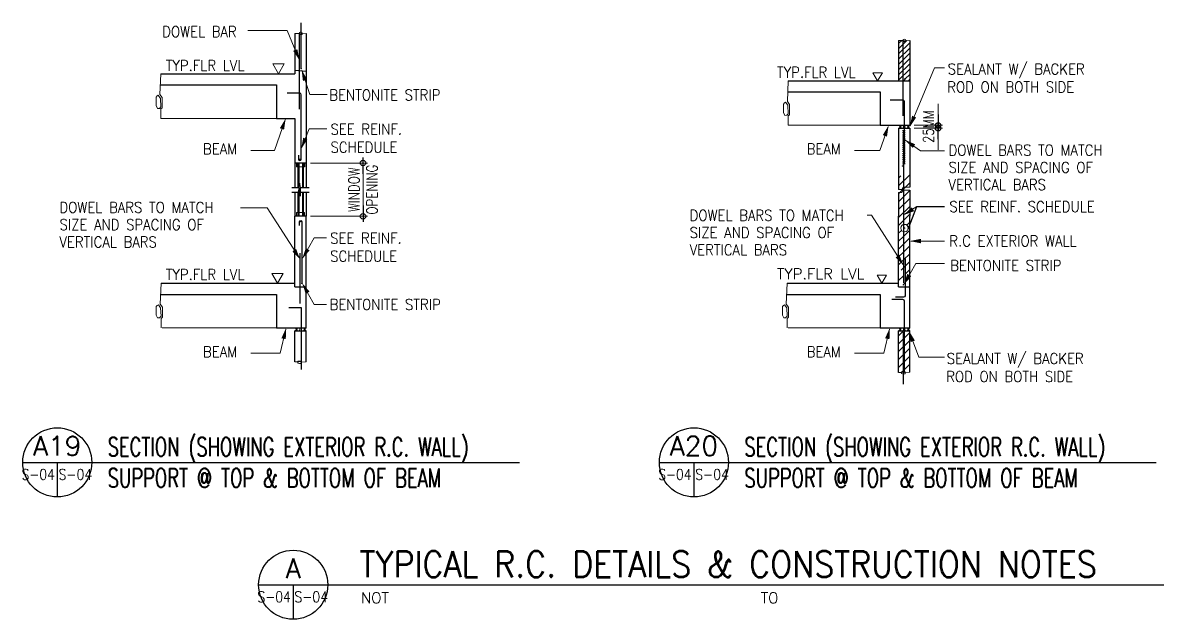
# Model space of a CAD drawing. Header units: millimetres. Extents: x 3475 to 3878, y 2024 to 2251.
# Drawn here: x 3619.9 to 3729.2, y 2023.7 to 2081.1 of the extents above; entities that cross this region are included whole.
import ezdxf
from ezdxf.enums import TextEntityAlignment as Align

# ---------------------------------------------------------------- set-up
doc = ezdxf.new("R2010")
doc.units = ezdxf.units.MM
doc.linetypes.add('LEOJ', pattern=[0.3, 0.2, -0.1])
for name, color, linetype in [('1R', 1, 'Continuous'), ('3G', 3, 'Continuous'), ('5B', 5, 'Continuous'), ('DIM', 8, 'Continuous'), ('SHE', 8, 'Continuous'), ('TG', 3, 'Continuous'), ('title', 3, 'Continuous')]:
    doc.layers.add(name, color=color, linetype=linetype)
for name, color, linetype, lineweight in [('2Y', 3, 'Continuous', 9), ('4C', 4, 'Continuous', 9), ('ST-DIM_E', 250, 'Continuous', 13)]:
    doc.layers.add(name, color=color, linetype=linetype, lineweight=lineweight)
doc.styles.add('100CL', font='romans.shx', dxfattribs={"height": 250})
doc.styles.add('175CL', font='ROMANS.shx', dxfattribs={"height": 0.45})
doc.styles.add('240CL', font='ROMANS.shx', dxfattribs={"height": 0.6})
doc.styles.add('ROMANS', font='romans.shx', dxfattribs={"width": 0.8})
doc.dimstyles.new('DIM150', dxfattribs={"dimscale": 150, "dimtxt": 2.5, "dimasz": 2.5, "dimexe": 1, "dimexo": 1, "dimgap": 1, "dimtad": 1, "dimdec": 0, "dimzin": 0, "dimdsep": 46, "dimtxsty": 'ROMANS', "dimblk": 'DIM1', "dimcen": 1, "dimclrd": 8, "dimclre": 8, "dimclrt": 3, "dimadec": 0, "dimazin": 0, "dimtfac": 1, "dimtdec": 0, "dimtofl": 0, "dimtmove": 0, "dimatfit": 3, "dimfxl": 1, "dimtolj": 1, "dimtzin": 0, "dimarcsym": 0})
pattern_1 = [(45, (-34835, 3042.08), (-136.9395, 136.9395), [])]

# ---------------------------------------------------------------- blocks, each defined once
blk = doc.blocks.new('DIMBLK')
at = {"layer": '2Y'}
blk.add_lwpolyline([(-5, 0, 2, 0, 0), (0, 0, 0, 0, 0)], format="xyseb", dxfattribs=at)
blk = doc.blocks.new('DIM1')
at = {"color": 0}
blk.add_line((-1, 0), (0.5, 0), dxfattribs=at)
at = {"color": 3}
blk.add_circle((0, 0), 0.25, dxfattribs=at)
blk = doc.blocks.new('*D60')
at = {"layer": 'Defpoints', "color": 0, "transparency": 16777216}
for p in [(226770, -57712), (226770, -59564), (228747, -59564)]:
    blk.add_point(p, dxfattribs=at)
at = {"layer": 'DIM', "color": 8, "lineweight": -2, "transparency": 16777216}
for p, q in [((226920, -57712), (228897, -57712)), ((228747, -58087), (228747, -59189)), ((226920, -59564), (228897, -59564))]:
    blk.add_line(p, q, dxfattribs=at)
at = {"layer": 'DIM', "color": 8, "lineweight": -2, "transparency": 16777216, "xscale": 375, "yscale": 375, "zscale": 375}
for p, rotation in [((228747, -57712), 90), ((228747, -59564), 270)]:
    blk.add_blockref('DIM1', p, dxfattribs=dict(at, rotation=rotation))
at = {"layer": 'DIM', "color": 3, "transparency": 16777216, "insert": (228747, -58638), "char_height": 375, "attachment_point": 5, "rotation": 90, "style": 'ROMANS'}
blk.add_mtext('\\A1;WINDOW \\POPENING', dxfattribs=at)
blk = doc.blocks.new('*D73')
at = {"layer": 'Defpoints', "color": 0, "transparency": 16777216}
for p in [(247744, -56402), (247744, -56506), (248728, -56506)]:
    blk.add_point(p, dxfattribs=at)
at = {"layer": 'DIM', "color": 8, "lineweight": -2, "transparency": 16777216}
for p, q in [((248728, -56027), (248728, -55652)), ((247894, -56402), (248878, -56402)), ((247894, -56506), (248878, -56506)), ((248728, -56881), (248728, -57256))]:
    blk.add_line(p, q, dxfattribs=at)
at = {"layer": 'DIM', "color": 8, "lineweight": -2, "transparency": 16777216, "xscale": 375, "yscale": 375, "zscale": 375}
for p, rotation in [((248728, -56402), 270), ((248728, -56506), 90)]:
    blk.add_blockref('DIM1', p, dxfattribs=dict(at, rotation=rotation))
at = {"layer": 'DIM', "color": 3, "transparency": 16777216, "insert": (248390, -56454), "char_height": 375, "attachment_point": 5, "rotation": 90, "style": 'ROMANS'}
blk.add_mtext('\\A1;25MM', dxfattribs=at)
blk = doc.blocks.new('A$C6C0B0B06')
at = {"layer": 'title', "color": 2}
for p, q in [((0, 0), (16, 0)), ((8, 0), (8, -8))]:
    blk.add_line(p, q, dxfattribs=at)
blk.add_circle((8, 0), 8, dxfattribs=at)
at = {"layer": 'title', "color": 5, "style": 'ROMANS'}
blk.add_attdef('A', text='', height=4.5, dxfattribs=at).set_placement((8, 3.8), align=Align.MIDDLE)
at = {"layer": 'title', "color": 2, "style": 'ROMANS'}
for width, p, p2 in [(1.138397, (-0.28, -4.05), (7.44, -4.05)), (1.147089, (8.29, -4.05), (16.07, -4.05))]:
    blk.add_attdef('S-1', text='', height=2.5, dxfattribs=dict(at, width=width)).set_placement(p, p2, align=Align.FIT)
blk = doc.blocks.new('A$C9b866f26')
at = {"layer": 'SHE'}
h = blk.add_hatch(dxfattribs=at)
h.set_pattern_fill('ANSI31', color=256, scale=1032.862647, style=0)
h.set_pattern_definition([(45, (-34835, 780.68), (-91.29302, 91.29302), [])])
h.paths.add_polyline_path([(10163.881, -5441.107), (10391.365, -5441.107), (10391.365, -4040.572), (10260.168, -4052.677), (10250.098, -4074.484), (10164.511, -4074.484), (10163.881, -4073.465)])
h.paths.add_polyline_path([(10234.475, -5373.728, -1), (10208.653, -5373.728, -1)], flags=16)
h.paths.add_polyline_path([(10163.881, -4073.465), (10143.556, -4040.572), (10004.042, -4040.572), (10004.042, -5441.107), (10163.881, -5441.107)])
h = blk.add_hatch(dxfattribs=at)
h.set_pattern_fill('ANSI31', color=256, scale=1549.293971, style=0)
h.set_pattern_definition(pattern_1)
h.paths.add_polyline_path([(10172.289, -8666.054), (10164.868, -8666.054), (10113.48, -8746.774), (10004.042, -8746.774), (10004.042, -10151.533), (10004.042, -11875.807), (10131.491, -12075.386, -0.025498606), (10172.289, -12068.302), (10172.289, -10684.165, -0.332259196), (10079.558, -10560.025, -0.332259196), (10172.289, -10435.885)])
h.paths.add_polyline_path([(10121.539, -9089.6, -1), (10147.361, -9089.6, -1)], flags=16)
h.paths.add_polyline_path([(10172.289, -10435.885, -0.501209379), (10338.477, -10560.025, -0.081806324), (10331.638, -10601.546), (10391.365, -10447), (10391.365, -10151.533), (10391.365, -8666.054), (10172.289, -8666.054)])
h.paths.add_polyline_path([(10004.042, -12475.474), (10059.694, -12466.763), (10087.356, -12475.404), (10135.763, -12463.307), (10165.153, -12478.86), (10172.289, -12474.898), (10172.289, -12068.302, 0.111285706), (10004.042, -12128.309)])
h.paths.add_polyline_path([(10224.561, -12472.89), (10230.849, -12475.404), (10289.629, -12456.394), (10322.477, -12471.948), (10350.139, -12458.122), (10365.698, -12473.676), (10391.365, -12473.676), (10391.365, -12225.006), (10287.172, -12410.33, -1.185068566), (10262.081, -12414.611, -0.843833031), (10287.172, -12410.33), (10391.365, -12225.006), (10391.365, -12102.645, 0.106373875), (10224.561, -12065.348)])
h = blk.add_hatch(dxfattribs=at)
h.set_pattern_fill('ANSI31', color=256, scale=1549.293971, style=0)
h.set_pattern_definition(pattern_1)
h.paths.add_polyline_path([(10391.365, -10447), (10331.638, -10601.546, -0.402883967), (10172.289, -10684.165), (10172.289, -12068.302, -0.139103484), (10391.365, -12102.645)])
h = blk.add_hatch(dxfattribs=at)
h.set_pattern_fill('ANSI31', color=256, scale=1549.293971, style=0)
h.set_pattern_definition(pattern_1)
h.paths.add_polyline_path([(10194.109, -15547.367), (10224.565, -15547.367), (10242.769, -15578.561), (10391.365, -15567.481), (10391.365, -14128.054), (10194.109, -14128.054)])
h.paths.add_polyline_path([(10194.109, -14128.054), (10004.042, -14128.054), (10004.042, -15574.062), (10091.937, -15574.062), (10099.739, -15547.367), (10194.109, -15547.367)])
at = {"layer": '1R'}
for p, q in [((-10866.928, -8299.965), (-10866.928, -9154.837)), ((-10841.107, -8299.965), (-10841.107, -9109.545)), ((-10711.999, -8299.965), (-10711.999, -9154.837)), ((-10686.177, -8299.965), (-10686.177, -9154.837)), ((-10866.928, -9308.79), (-10866.928, -10134.426)), ((-10841.107, -9263.499), (-10841.107, -10134.426)), ((-10711.999, -9308.79), (-10711.999, -10151.533)), ((-10686.177, -9308.79), (-10686.177, -10151.533))]:
    blk.add_line(p, q, dxfattribs=at)
for points in [[(-11078.657, -9154.837), (-10852.094, -9154.837), (-10815.844, -9005.412), (-10784.125, -9295.206), (-10761.469, -9154.837), (-10471.469, -9154.837)], [(-11078.657, -9308.79), (-10852.094, -9308.79), (-10815.844, -9159.365), (-10784.125, -9449.16), (-10761.469, -9308.79), (-10471.469, -9308.79)]]:
    blk.add_lwpolyline(points, dxfattribs=at)
at = {"layer": '2Y', "color": 8}
for p, q in [((-11242.413, -3700.737), (-12612.05, -3700.737)), ((-10830.305, -4685.908), (-11242.413, -3700.737)), ((-10723.831, -5106.441), (-10454.725, -5925.418)), ((10411.359, -6997.222), (11250.809, -4997.961)), ((11250.809, -4997.961), (11600.678, -4997.961)), ((-10454.725, -5925.418), (-9852.731, -5925.418)), ((-11310.097, -6799.397), (-11683.653, -7862.975)), ((9637.54, -7039.126), (9348.184, -7862.975)), ((-10734.222, -7761.205), (-10476.81, -7109.021)), ((-10476.81, -7109.021), (-9863.87, -7109.021)), ((-11683.653, -7862.975), (-12507.388, -7862.975)), ((9348.184, -7862.975), (8466.868, -7862.975)), ((10218.314, -7494.057), (10765.379, -7879.896)), ((10765.379, -7879.896), (11600.678, -7879.896)), ((10208.308, -10072.876), (10636.901, -9811.668)), ((-11930.622, -9861.329), (-12856.975, -9861.329)), ((-10829.161, -11586.168), (-11930.622, -9861.329)), ((8910.578, -10114.617), (9056.872, -10114.617)), ((10145.095, -11818.727), (9056.872, -10114.617)), ((-10693.373, -11588.903), (-10302.092, -10892.948)), ((-10302.092, -10892.948), (-9875.223, -10892.948)), ((10443.009, -11011.589), (11600.678, -11011.589)), ((10208.914, -12480.81), (10600.196, -11784.855)), ((10600.196, -11784.855), (11600.678, -11784.855)), ((-10693.373, -12518.148), (-10302.092, -13214.104)), ((-10302.092, -13214.104), (-9875.223, -13214.104)), ((-11288.061, -14075.037), (-11484.19, -14908.275)), ((9686.195, -14075.037), (9490.066, -14908.275)), ((10377.615, -14176.448), (10701.24, -15045.06)), ((-11484.19, -14908.275), (-12507.388, -14908.275)), ((9490.066, -14908.275), (8466.868, -14908.275)), ((10701.24, -15045.06), (11600.678, -15045.06))]:
    blk.add_line(p, q, dxfattribs=at)
at = {"layer": '2Y'}
for p, q in [((-11615.754, -6750.671), (-15631.92, -6750.671)), ((9358.503, -6990.401), (6165.918, -6990.401)), ((-10634.534, -8429.073), (-10918.571, -8429.073)), ((-10918.571, -10151.533), (-10918.571, -10022.425)), ((-10634.534, -10022.425), (-10918.571, -10022.425)), ((-10634.534, -10151.533), (-10634.534, -10022.425)), ((-11615.754, -14024.768), (-15586.185, -14024.768)), ((9358.503, -14024.768), (6165.918, -14024.768))]:
    blk.add_line(p, q, dxfattribs=at)
for points in [[(-10970.214, -3800.842), (-10830.701, -3800.842), (-10809.746, -3834.755), (-10724.158, -3834.755), (-10714.089, -3812.947), (-10582.891, -3800.842)], [(10004.042, -4040.572), (10143.556, -4040.572), (10164.511, -4074.484), (10250.098, -4074.484), (10260.168, -4052.677), (10391.365, -4040.572)], [(-15631.92, -6750.671), (-15631.92, -6421.24), (-15584.585, -6383.222), (-15584.585, -6028.39), (-15660.651, -5922.786), (-15626.844, -5201.377)], [(6165.918, -6990.401), (6165.918, -6660.969), (6213.253, -6622.951), (6213.253, -6268.12), (6137.187, -6162.515), (6170.994, -5441.107)], [(10004.042, -9218.265), (10113.48, -9218.265), (10164.868, -9137.544), (10391.365, -9137.544)], [(10004.042, -9321), (10113.48, -9321), (10164.868, -9240.279), (10391.365, -9240.279)], [(-15624.331, -14024.768), (-15624.331, -13695.336), (-15576.996, -13657.319), (-15576.996, -13302.487), (-15653.062, -13196.882), (-15619.255, -12475.474)], [(6127.773, -14024.768), (6127.773, -13695.336), (6175.108, -13657.319), (6175.108, -13302.487), (6099.042, -13196.882), (6132.849, -12475.474)], [(-10970.214, -15208.335), (-10882.32, -15208.335), (-10874.518, -15181.64), (-10749.691, -15181.64), (-10731.488, -15212.834), (-10582.891, -15201.754)], [(10004.042, -15574.062), (10091.937, -15574.062), (10099.739, -15547.367), (10224.565, -15547.367), (10242.769, -15578.561), (10391.365, -15567.481)]]:
    blk.add_lwpolyline(points, dxfattribs=at)
for points in [[(-10734.227, -3819.657), (-10799.677, -3817.98), (-10816.458, -3794.495), (-10818.137, -3772.687), (-10784.573, -3759.267), (-10727.514, -3774.364), (-10720.802, -3794.495)], [(10240.029, -4059.387), (10174.58, -4057.709), (10157.798, -4034.224), (10156.12, -4012.416), (10189.684, -3998.996), (10246.742, -4014.094), (10253.455, -4034.224)], [(-15719.813, -5948.131), (-15643.748, -6053.735), (-15631.07, -6349.428), (-15681.781, -6404.343), (-15749.395, -6408.567), (-15795.879, -6307.187), (-15795.879, -6011.493), (-15762.072, -5969.252)], [(6078.025, -6187.86), (6154.091, -6293.465), (6166.769, -6589.158), (6116.058, -6644.072), (6048.444, -6648.296), (6001.959, -6546.916), (6001.959, -6251.223), (6035.766, -6208.981)], [(-15712.224, -13222.227), (-15636.158, -13327.832), (-15623.48, -13623.525), (-15674.191, -13678.439), (-15741.805, -13682.664), (-15788.29, -13581.283), (-15788.29, -13285.59), (-15754.483, -13243.348)], [(6039.88, -13222.227), (6115.946, -13327.832), (6128.623, -13623.525), (6077.912, -13678.439), (6010.298, -13682.664), (5963.814, -13581.283), (5963.814, -13285.59), (5997.621, -13243.348)], [(-10851.113, -15192.038), (-10871.917, -15223.232), (-10866.716, -15249.227), (-10812.105, -15264.824), (-10749.691, -15262.225), (-10747.091, -15233.63), (-10762.694, -15199.837)], [(10123.144, -15557.766), (10102.339, -15588.959), (10107.54, -15614.954), (10162.152, -15630.551), (10224.565, -15627.952), (10227.166, -15599.358), (10211.562, -15565.564)]]:
    blk.add_lwpolyline(points, close=True, dxfattribs=at)
at = {"layer": '2Y', "const_width": 25.822}
for points in [[(-10765.603, -5023.813, 1), (-10739.782, -5023.813, 1)], [(10208.653, -5373.728, 1), (10234.475, -5373.728, 1)], [(-10813.386, -8170.417, 1), (-10787.564, -8170.417, 1)], [(10121.539, -8403.37, 1), (10147.361, -8403.37, 1)], [(-10785.203, -10333.955, 1), (-10759.381, -10333.955, 1)], [(10196.107, -10560.025, 1), (10221.929, -10560.025, 1)], [(-10743.774, -12480.653, 1), (-10717.952, -12480.653, 1)], [(10158.514, -12530.108, 1), (10184.336, -12530.108, 1)]]:
    blk.add_lwpolyline(points, format="xyb", close=True, dxfattribs=at)
at = {"layer": '2Y', "linetype": 'LEOJ', "ltscale": 0.1}
blk.add_lwpolyline([(10153.995, -8337.49), (10218.314, -8337.49), (10218.314, -7159.912), (10153.995, -7159.912)], close=True, dxfattribs=at)
at = {"layer": '2Y'}
blk.add_circle((10209.018, -10560.025), 129.46, dxfattribs=at)
at = {"layer": '3G'}
for p, q in [((-10970.214, -3800.842), (-10970.214, -5201.377)), ((-10582.891, -3800.842), (-10582.891, -8299.965)), ((10004.042, -4040.572), (10004.042, -5441.107)), ((10391.365, -4040.572), (10391.365, -6990.401)), ((-10970.214, -5072.27), (-10582.891, -5113.335)), ((-15626.844, -5201.377), (-10970.214, -5201.377)), ((6170.994, -5441.107), (10004.042, -5441.107)), ((10004.042, -5441.107), (10391.365, -5441.107)), ((-15644.995, -5588.701), (-11615.754, -5588.701)), ((-11615.754, -5588.701), (-11615.754, -6750.671)), ((6152.844, -5828.43), (9358.503, -5828.43)), ((9358.503, -5828.43), (9358.503, -6990.401)), ((-11615.754, -6750.671), (-10970.214, -6750.671)), ((-10970.214, -6750.671), (-10970.214, -8299.965)), ((9358.503, -6990.401), (10004.042, -6990.401)), ((10004.042, -7093.687), (10004.042, -8539.695)), ((10391.365, -7093.687), (10391.365, -8539.695)), ((-10970.214, -8299.965), (-10970.214, -9154.837)), ((-10582.891, -8299.965), (-10970.214, -8299.965)), ((-10918.571, -8299.965), (-10918.571, -8429.073)), ((-10634.534, -8299.965), (-10634.534, -8429.073)), ((-10582.891, -8299.965), (-10582.891, -9154.837)), ((10004.042, -8539.695), (10004.042, -9218.265)), ((10391.365, -8539.695), (10391.365, -9137.544)), ((-10970.214, -9308.79), (-10970.214, -10151.533)), ((-10582.891, -9308.79), (-10582.891, -10151.533)), ((10004.042, -9321), (10004.042, -10151.533)), ((10391.365, -9240.279), (10391.365, -10151.533)), ((-10582.891, -10151.533), (-10970.214, -10151.533)), ((-10582.891, -10151.533), (-10970.214, -10151.533)), ((-10970.214, -12604.582), (-10970.214, -10151.533)), ((-10582.891, -14024.768), (-10582.891, -10151.533)), ((10004.042, -12604.582), (10004.042, -10151.533)), ((10391.365, -14024.768), (10391.365, -10151.533)), ((-15619.255, -12475.474), (-10970.214, -12475.474)), ((-10970.214, -12604.582), (-10582.891, -12604.582)), ((6132.849, -12475.474), (10004.042, -12475.474)), ((10004.042, -12604.582), (10391.365, -12604.582)), ((-15619.255, -12862.798), (-11615.754, -12862.798)), ((-11615.754, -12862.798), (-11615.754, -14024.768)), ((6132.849, -12862.798), (9358.503, -12862.798)), ((9358.503, -12862.798), (9358.503, -14024.768)), ((-11615.754, -14024.768), (-10970.214, -14024.768)), ((-10970.214, -15208.335), (-10970.214, -14128.054)), ((-10582.891, -15201.754), (-10582.891, -14128.054)), ((9358.503, -14024.768), (10004.042, -14024.768)), ((10004.042, -15574.062), (10004.042, -14128.054)), ((10391.365, -15567.481), (10391.365, -14128.054))]:
    blk.add_line(p, q, dxfattribs=at)
at = {"layer": '4C'}
for points in [[(-11342.278, -4860.135), (-11736.311, -4860.135), (-11539.295, -5201.377)], [(9438.546, -5166.528), (9110.185, -5166.528), (9274.366, -5450.897)], [(-11384.852, -12134.232), (-11778.885, -12134.232), (-11581.868, -12475.474)], [(9580.857, -12191.106), (9252.496, -12191.106), (9416.677, -12475.474)]]:
    blk.add_lwpolyline(points, close=True, dxfattribs=at)
for centre in [(10123.86, -7042.044), (10271.548, -7042.044), (-10850.397, -14076.411), (-10702.709, -14076.411), (10123.86, -14076.411), (10271.548, -14076.411)]:
    blk.add_circle(centre, 51.643, dxfattribs=at)
for centre, radius, start, end in [((9986.778, -7042.044), 54.452, 288.4841444, 71.5158556), ((9991.839, -7042.044), 59.72, 300.145084, 59.854916), ((9996.373, -7042.044), 65.515, 307.9765629, 52.0234371), ((10000.662, -7042.044), 71.554, 313.8020075, 46.1979925), ((10394.745, -7042.044), 71.554, 133.8020075, 226.1979925), ((10399.035, -7042.044), 65.515, 127.9765629, 232.0234371), ((10403.568, -7042.044), 59.72, 120.145084, 239.854916), ((10408.629, -7042.044), 54.452, 108.4841444, 251.5158556), ((-10987.478, -14076.411), 54.452, 288.4841444, 71.5158556), ((-10982.417, -14076.411), 59.72, 300.145084, 59.854916), ((-10977.884, -14076.411), 65.515, 307.9765629, 52.0234371), ((-10973.594, -14076.411), 71.554, 313.8020075, 46.1979925), ((-10579.511, -14076.411), 71.554, 133.8020075, 226.1979925), ((-10575.222, -14076.411), 65.515, 127.9765629, 232.0234371), ((-10570.688, -14076.411), 59.72, 120.145084, 239.854916), ((-10565.627, -14076.411), 54.452, 108.4841444, 251.5158556), ((9986.778, -14076.411), 54.452, 288.4841444, 71.5158556), ((9991.839, -14076.411), 59.72, 300.145084, 59.854916), ((9996.373, -14076.411), 65.515, 307.9765629, 52.0234371), ((10000.662, -14076.411), 71.554, 313.8020075, 46.1979925), ((10394.745, -14076.411), 71.554, 133.8020075, 226.1979925), ((10399.035, -14076.411), 65.515, 127.9765629, 232.0234371), ((10403.568, -14076.411), 59.72, 120.145084, 239.854916), ((10408.629, -14076.411), 54.452, 108.4841444, 251.5158556)]:
    blk.add_arc(centre, radius, start, end, dxfattribs=at)
at = {"layer": '5B'}
for p, q in [((-10752.693, -5023.813), (-10752.693, -3426.173)), ((-10810.376, -6426.468), (-10810.376, -3799.636)), ((10163.881, -6666.198), (10163.881, -4039.365)), ((10172.289, -7158.043), (10172.289, -12475.474)), ((10163.562, -14172.904), (10163.562, -15975.361))]:
    blk.add_line(p, q, dxfattribs=at)
for points in [[(-10843.773, -8026.015), (-10843.773, -8170.902, 1), (-10753.182, -8170.902), (-10753.182, -5926.984, 0.414213562), (-10804.825, -5875.341), (-11242.375, -5875.341)], [(10202.08, -8344.651), (10202.08, -6166.714, 0.414213562), (10150.437, -6115.071), (9712.887, -6115.071)], [(-10811.724, -10476.107), (-10811.724, -10334.44, -1), (-10728.865, -10334.44), (-10728.865, -12481.138)], [(10224.561, -11630.306), (10224.561, -12913.565, -0.414213562), (10172.918, -12965.208), (9899.174, -12965.208)], [(9769.46, -13033.304), (10142.466, -13033.304, -0.414213562), (10194.109, -13084.948), (10194.109, -15559.465)]]:
    blk.add_lwpolyline(points, format="xyb", dxfattribs=at)
for points in [[(-10801.366, -11431.87), (-10801.366, -13181.547)], [(-11184.586, -13316.138), (-10759.937, -13316.138), (-10759.937, -15476.571)]]:
    blk.add_lwpolyline(points, dxfattribs=at)
at = {"layer": 'SHE'}
for p, q in [((10331.638, -10601.546), (10636.901, -9811.668)), ((10636.901, -9811.668), (11600.678, -9811.668))]:
    blk.add_line(p, q, dxfattribs=at)
at = {"layer": 'TG'}
for p, q in [((10004.042, -6990.401), (10391.365, -6990.401)), ((10004.042, -7093.687), (10391.365, -7093.687)), ((-10970.214, -14024.768), (-10582.891, -14024.768)), ((-10970.214, -14024.768), (-10582.891, -14024.768)), ((-10970.214, -14024.768), (-10582.891, -14024.768)), ((-10970.214, -14128.054), (-10582.891, -14128.054)), ((-10970.214, -14128.054), (-10582.891, -14128.054)), ((10004.042, -14024.768), (10391.365, -14024.768)), ((10004.042, -14024.768), (10391.365, -14024.768)), ((10004.042, -14128.054), (10391.365, -14128.054)), ((10004.042, -14128.054), (10391.365, -14128.054))]:
    blk.add_line(p, q, dxfattribs=at)
at = {"layer": 'title', "color": 2}
for p, q in [((-20427.105, -18696.98), (-3165.054, -18696.98)), ((1692.453, -18696.98), (18954.503, -18696.98)), ((-12232.05, -22946.98), (21138.962, -22946.98))]:
    blk.add_line(p, q, dxfattribs=at)
at = {"layer": '2Y', "color": 8}
for p, xscale, yscale, zscale, rotation in [((-10810.376, -4733.55), 77.46469854733861, 77.46469854733861, 77.46469854733861, 292.7001033070536), ((-10739.953, -5057.378), -77.46469854734406, 77.46469854730822, 77.46469854733849, 288.1899296380319), ((-11292.984, -6750.671), 77.46469854736578, 77.46469854736578, 77.46469854736578, 70.64744804780479), ((10391.365, -7044.838), -77.46469854731119, 77.46469854730822, 77.46469854733849, 67.2234278473228), ((9654.654, -6990.401), 77.46469854736578, 77.46469854736578, 77.46469854736578, 70.64744804780479), ((-10753.182, -7809.242), 77.4646985473454, 77.4646985473454, 77.4646985473454, 248.4612081295575), ((10218.314, -7494.057), 77.46469854730887, 77.46469854730887, 77.46469854730887, 145.1504045285313), ((10172.289, -10109.885), 77.4646985473547, 77.4646985473547, 77.4646985473547, 211.7520353385822), ((10391.365, -11011.589), 77.46469854735187, 77.46469854735187, 77.46469854735187, 180), ((-10787.469, -11651.456), 77.46469854731603, 77.46469854731603, 77.46469854731603, 302.5617962636936), ((-10718.682, -11633.92), 77.4646985473379, 77.4646985473379, 77.4646985473379, 240.6543581688313), ((10172.89, -11862.252), 77.46469854731603, 77.46469854731603, 77.46469854731603, 302.5617962636936), ((10183.605, -12525.827), 77.4646985473379, 77.4646985473379, 77.4646985473379, 240.6543581688313), ((-10719.048, -12469.372), -77.46469854729511, 77.46469854730822, 77.46469854733849, 299.3456418311124), ((-11276.229, -14024.768), 77.46469854735447, 77.46469854735447, 77.46469854735447, 76.75470533886352), ((9698.028, -14024.768), 77.46469854735447, 77.46469854735447, 77.46469854735447, 76.75470533886352), ((10359.584, -14128.054), 77.46469854730914, 77.46469854730914, 77.46469854730914, 110.4342686526178)]:
    blk.add_blockref('DIMBLK', p, dxfattribs=dict(at, xscale=xscale, yscale=yscale, zscale=zscale, rotation=rotation))
at = {"layer": '2Y', "color": 2, "xscale": 2.582156618224752, "yscale": 2.582156618224752, "zscale": 2.582156618224752, "rotation": 76.91110689792328}
blk.add_blockref('DIMBLK', (-11320.01, -14024.768), dxfattribs=at)
at = {"layer": 'title'}
ref = blk.add_blockref('A$C6C0B0B06', (-20427.105, -18696.98), dxfattribs=dict(at, xscale=150, yscale=150, zscale=150))
ref.add_attrib('A', 'A19', dxfattribs={"color": 5, "height": 675, "style": 'ROMANS'}).set_placement((-19227.105, -18126.426), align=Align.MIDDLE)
ref.add_attrib('S-1', 'S-04', dxfattribs={"color": 2, "height": 375, "style": 'ROMANS', "width": 0.772483}).set_placement((-20469.44, -19304.069), (-19310.715, -19304.069), align=Align.FIT)
ref.add_attrib('S-1', 'S-04', dxfattribs={"color": 2, "height": 375, "style": 'ROMANS', "width": 0.778382}).set_placement((-19183.911, -19304.069), (-18016.338, -19304.069), align=Align.FIT)
ref = blk.add_blockref('A$C6C0B0B06', (1692.453, -18696.98), dxfattribs=dict(at, xscale=150, yscale=150, zscale=150))
ref.add_attrib('A', 'A20', dxfattribs={"color": 5, "height": 675, "style": 'ROMANS'}).set_placement((2892.453, -18126.426), align=Align.MIDDLE)
ref.add_attrib('S-1', 'S-04', dxfattribs={"color": 2, "height": 375, "style": 'ROMANS', "width": 0.772483}).set_placement((1650.118, -19304.069), (2808.843, -19304.069), align=Align.FIT)
ref.add_attrib('S-1', 'S-04', dxfattribs={"color": 2, "height": 375, "style": 'ROMANS', "width": 0.778382}).set_placement((2935.647, -19304.069), (4103.22, -19304.069), align=Align.FIT)
ref = blk.add_blockref('A$C6C0B0B06', (-12232.05, -22946.98), dxfattribs=dict(at, xscale=150, yscale=150, zscale=150))
ref.add_attrib('A', 'A', dxfattribs={"color": 5, "height": 675, "style": 'ROMANS'}).set_placement((-11032.05, -22376.426), align=Align.MIDDLE)
ref.add_attrib('S-1', 'S-04', dxfattribs={"color": 2, "height": 375, "style": 'ROMANS', "width": 0.772483}).set_placement((-12274.385, -23554.069), (-11115.66, -23554.069), align=Align.FIT)
ref.add_attrib('S-1', 'S-04', dxfattribs={"color": 2, "height": 375, "style": 'ROMANS', "width": 0.778382}).set_placement((-10988.856, -23554.069), (-9821.284, -23554.069), align=Align.FIT)
at = {"layer": 'TG', "style": '100CL', "width": 0.9}
for s, p in [('DOWEL BAR', (-15582.286, -3924.336)), ('TYP.FLR LVL', (-15458.913, -5103.033)), ('TYP.FLR LVL', (5775.547, -5335.876)), ('SEALANT W/ BACKER ', (11708.961, -5224.717)), ('ROD ON BOTH SIDE', (11691.104, -5849.717)), ('BENTONITE STRIP', (-9777.49, -6125.924)), ('SEE REINF. ', (-9737.033, -7313.839)), ('BEAM', (-14165.491, -7998.364)), ('SCHEDULE', (-9737.033, -7938.839)), ('BEAM', (6808.766, -7998.364)), ('DOWEL BARS TO MATCH', (11738.15, -8041.638)), ('SIZE AND SPACING OF', (11738.15, -8641.638)), ('VERTICAL BARS', (11738.15, -9241.638)), ('DOWEL BARS TO MATCH', (-19151.195, -10029.234)), ('SEE REINF. SCHEDULE', (11767.138, -10002.798)), ('DOWEL BARS TO MATCH', (2741.943, -10304.354)), ('SIZE AND SPACING OF', (-19151.195, -10629.234)), ('SIZE AND SPACING OF', (2741.943, -10904.354)), ('VERTICAL BARS', (-19151.195, -11229.234)), ('SEE REINF. ', (-9748.386, -11097.766)), ('R.C EXTERIOR WALL', (11763.759, -11194.051)), ('SCHEDULE', (-9748.386, -11722.766)), ('VERTICAL BARS', (2741.943, -11504.354)), ('BENTONITE STRIP', (11796.679, -12045.855)), ('TYP.FLR LVL', (-15458.913, -12361.108)), ('BENTONITE STRIP', (-9766.244, -13402.094)), ('BEAM', (-14165.491, -15043.664)), ('BEAM', (6808.766, -15043.664)), ('SEALANT W/ BACKER ', (11672.866, -15278.738)), ('ROD ON BOTH SIDE', (11655.009, -15903.738))]:
    blk.add_text(s, height=375, dxfattribs=at).set_placement(p)
at = {"layer": 'TG', "style": '100CL'}
blk.add_text('TYP.FLR LVL', height=375, dxfattribs=at).set_placement((5775.547, -12340.041))
at = {"layer": 'title', "color": 6, "linetype": 'Continuous', "style": '175CL', "width": 0.7}
for s, p in [('SECTION (SHOWING EXTERIOR R.C. WALL)', (-17476.416, -18482.314)), ('SECTION (SHOWING EXTERIOR R.C. WALL)', (4643.142, -18482.314)), ('SUPPORT @ TOP & BOTTOM OF BEAM', (-17476.416, -19561.647)), ('SUPPORT @ TOP & BOTTOM OF BEAM', (4643.142, -19561.647))]:
    blk.add_text(s, height=650, dxfattribs=at).set_placement(p)
at = {"layer": 'title', "color": 6, "style": '240CL', "width": 0.9}
blk.add_text('TYPICAL R.C. DETAILS & CONSTRUCTION NOTES', height=900, dxfattribs=at).set_placement((-8730.172, -22685.081))
at = {"layer": 'title', "color": 2, "style": '100CL'}
for s, p in [('NOT', (-8673.695, -23589.779)), ('TO', (5212.875, -23589.779))]:
    blk.add_text(s, height=375, dxfattribs=at).set_placement(p)
at = {"layer": 'DIM'}
for base, p1, p2, text, picture, middle in [((11374.984, -7093.687), (10391.365, -6990.401), (10391.365, -7093.687), '25MM', '*D73', (11374.984, -7042.044)), ((-8605.955, -10151.533), (-10582.891, -8299.965), (-10582.891, -10151.533), 'WINDOW \\XOPENING', '*D60', (-8605.955, -9225.749))]:
    dim = blk.add_linear_dim(base=base, p1=p1, p2=p2, angle=90, text=text, dimstyle='DIM150', dxfattribs=at)
    dim.commit()
    dim.dimension.update_dxf_attribs({"geometry": picture, "text_midpoint": middle, "dimtype": 128, "insert": (-237352.662, 49412.079)})

msp = doc.modelspace()

# ---------------------------------------------------------------- block references
at = {"layer": 'ST-DIM_E', "xscale": 0.002772, "yscale": 0.002772, "zscale": 0.002772}
msp.add_blockref('A$C9b866f26', (3676.56, 2090.64), dxfattribs=at)

doc.saveas('drawing.dxf')
